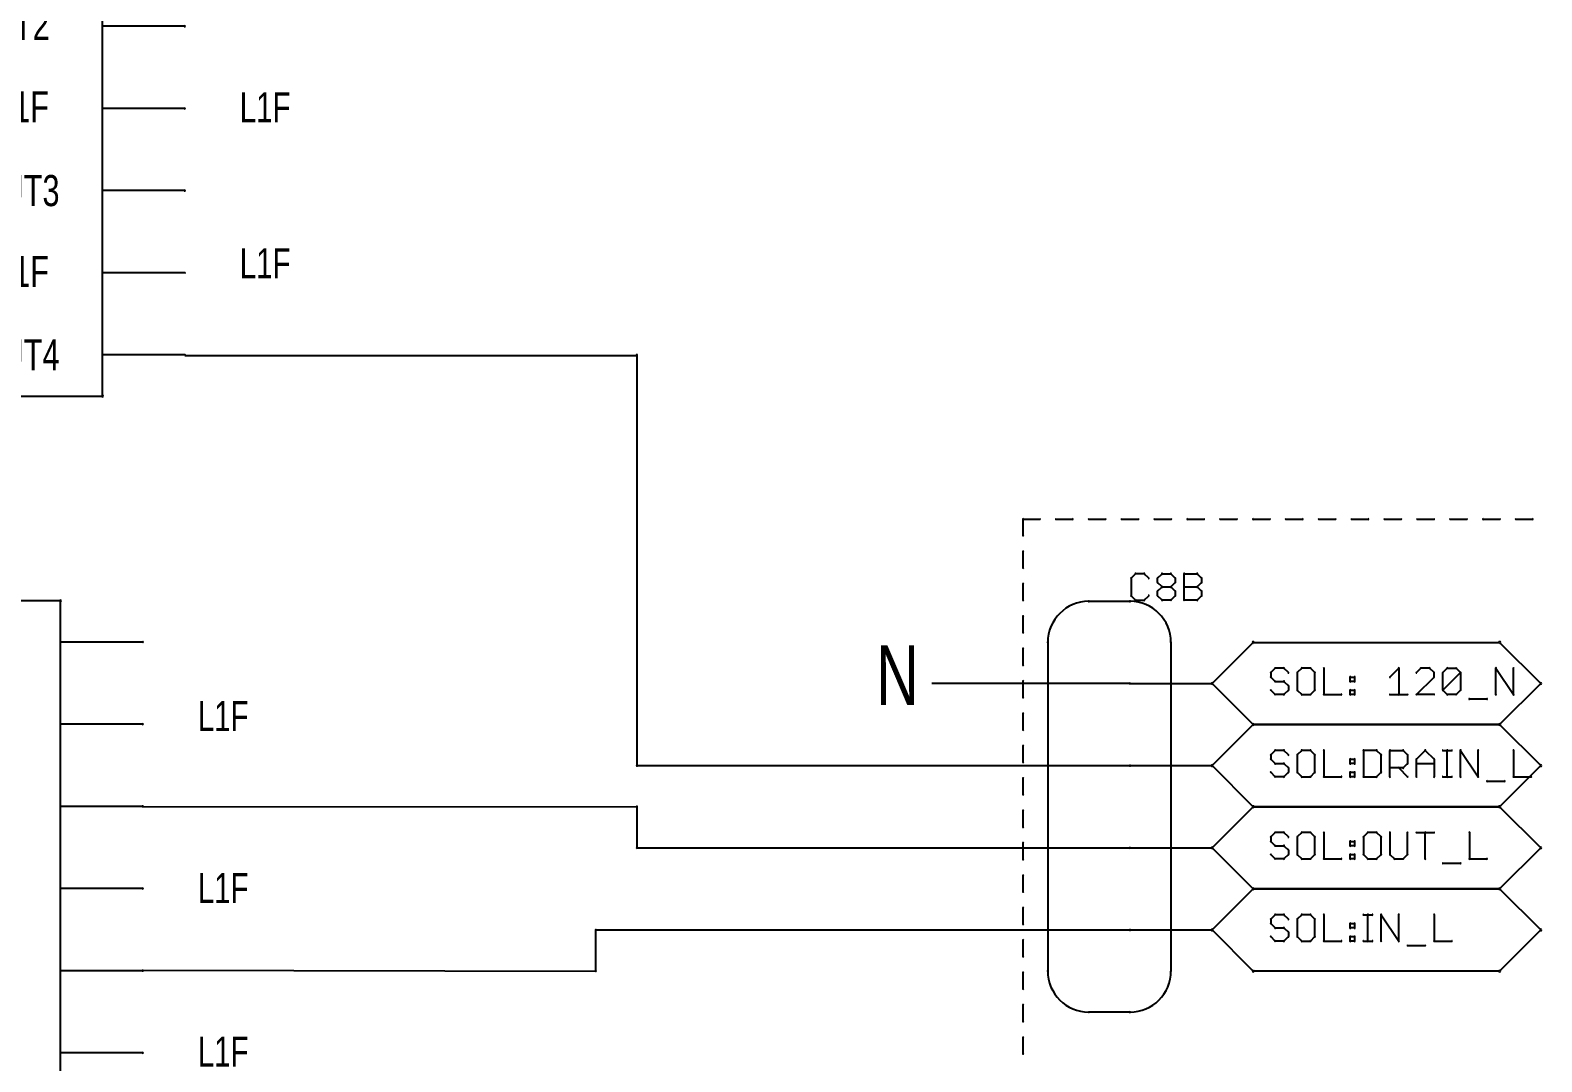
# Paper-space layout 'RLT OUTPUT MODULE' of a CAD drawing. Header units: inches. Extents: x 0.1 to 12.3, y 0.1 to 10.
# Drawn here: x 5.273 to 8.953, y 4.929 to 7.44 of the extents above; entities that cross this region are included whole.
import ezdxf

# ---------------------------------------------------------------- set-up
doc = ezdxf.new("R2010")
doc.units = ezdxf.units.IN
doc.header["$MEASUREMENT"] = 0
for name, color, linetype in [('94', 14, 'Continuous'), ('95', 250, 'Continuous'), ('96', 250, 'Continuous'), ('97', 94, 'Continuous'), ('TEXT', 4, 'Continuous'), ('THIN_NEON_GREEN', 3, 'Continuous'), ('THIN_RED', 1, 'Continuous')]:
    doc.layers.add(name, color=color, linetype=linetype)
doc.styles.add('SLDTEXTSTYLE0', font='TXT', dxfattribs={"width": 0.736842})

# ---------------------------------------------------------------- blocks, each defined once
blk = doc.blocks.new('SW_NOTE_0_65')
at = {"layer": 'TEXT', "color": 0, "insert": (0.1134, 0.0977), "char_height": 0.07576, "attachment_point": 2, "style": 'SLDTEXTSTYLE0'}
blk.add_mtext('VDC', dxfattribs=at)
blk = doc.blocks.new('SW_NOTE_0_66')
at = {"layer": 'TEXT', "color": 0, "insert": (0.0887, 0.094), "char_height": 0.07292, "attachment_point": 2, "style": 'SLDTEXTSTYLE0'}
blk.add_mtext('L1F', dxfattribs=at)
blk = doc.blocks.new('SW_NOTE_0_67')
at = {"layer": 'TEXT', "color": 0, "insert": (0.0773, 0.0977), "char_height": 0.07576, "attachment_point": 2, "style": 'SLDTEXTSTYLE0'}
blk.add_mtext('NC', dxfattribs=at)
blk = doc.blocks.new('SW_NOTE_0_68')
at = {"layer": 'TEXT', "color": 0, "insert": (0.2019, 0.0977), "char_height": 0.07576, "attachment_point": 2, "style": 'SLDTEXTSTYLE0'}
blk.add_mtext('L_OUT4', dxfattribs=at)
blk = doc.blocks.new('SW_NOTE_0_69')
at = {"layer": 'TEXT', "color": 0, "insert": (0.2019, 0.0977), "char_height": 0.07576, "attachment_point": 2, "style": 'SLDTEXTSTYLE0'}
blk.add_mtext('L_OUT3', dxfattribs=at)
blk = doc.blocks.new('SW_NOTE_0_70')
at = {"layer": 'TEXT', "color": 0, "insert": (0.2019, 0.0977), "char_height": 0.07576, "attachment_point": 2, "style": 'SLDTEXTSTYLE0'}
blk.add_mtext('L_OUT2', dxfattribs=at)
blk = doc.blocks.new('SW_NOTE_0_71')
at = {"layer": 'TEXT', "color": 0, "insert": (0.0922, 0.0977), "char_height": 0.07576, "attachment_point": 2, "style": 'SLDTEXTSTYLE0'}
blk.add_mtext('L1F', dxfattribs=at)
blk = doc.blocks.new('SW_NOTE_0_72')
at = {"layer": 'TEXT', "color": 0, "insert": (0.0922, 0.0977), "char_height": 0.07576, "attachment_point": 2, "style": 'SLDTEXTSTYLE0'}
blk.add_mtext('L1F', dxfattribs=at)
blk = doc.blocks.new('SW_NOTE_0_73')
at = {"layer": 'TEXT', "color": 0, "insert": (0.0922, 0.0977), "char_height": 0.07576, "attachment_point": 2, "style": 'SLDTEXTSTYLE0'}
blk.add_mtext('L1F', dxfattribs=at)
blk = doc.blocks.new('SW_NOTE_0_74')
at = {"layer": 'TEXT', "color": 0, "insert": (0.0922, 0.0977), "char_height": 0.07576, "attachment_point": 2, "style": 'SLDTEXTSTYLE0'}
blk.add_mtext('L1F', dxfattribs=at)
blk = doc.blocks.new('SW_NOTE_0_75')
at = {"layer": 'TEXT', "color": 0, "insert": (0.0835, 0.0977), "char_height": 0.07576, "attachment_point": 2, "style": 'SLDTEXTSTYLE0'}
blk.add_mtext('IN4', dxfattribs=at)
blk = doc.blocks.new('SW_NOTE_0_76')
at = {"layer": 'TEXT', "color": 0, "insert": (0.0835, 0.0977), "char_height": 0.07576, "attachment_point": 2, "style": 'SLDTEXTSTYLE0'}
blk.add_mtext('IN3', dxfattribs=at)
blk = doc.blocks.new('SW_NOTE_0_77')
at = {"layer": 'TEXT', "color": 0, "insert": (0.0835, 0.0977), "char_height": 0.07576, "attachment_point": 2, "style": 'SLDTEXTSTYLE0'}
blk.add_mtext('IN2', dxfattribs=at)
blk = doc.blocks.new('SW_NOTE_0_78')
at = {"layer": 'TEXT', "color": 0, "insert": (0.1184, 0.0977), "char_height": 0.07576, "attachment_point": 2, "style": 'SLDTEXTSTYLE0'}
blk.add_mtext('GND', dxfattribs=at)
blk = doc.blocks.new('SW_NOTE_0_79')
at = {"layer": 'TEXT', "color": 0, "insert": (0.1184, 0.0977), "char_height": 0.07576, "attachment_point": 2, "style": 'SLDTEXTSTYLE0'}
blk.add_mtext('GND', dxfattribs=at)
blk = doc.blocks.new('SW_NOTE_0_80')
at = {"layer": 'TEXT', "color": 0, "insert": (0.1184, 0.0977), "char_height": 0.07576, "attachment_point": 2, "style": 'SLDTEXTSTYLE0'}
blk.add_mtext('GND', dxfattribs=at)
blk = doc.blocks.new('SW_NOTE_0_81')
at = {"layer": 'TEXT', "color": 0, "insert": (0.1184, 0.0977), "char_height": 0.07576, "attachment_point": 2, "style": 'SLDTEXTSTYLE0'}
blk.add_mtext('GND', dxfattribs=at)
blk = doc.blocks.new('SW_NOTE_0_82')
at = {"layer": 'TEXT', "color": 0, "insert": (0.0835, 0.0977), "char_height": 0.07576, "attachment_point": 2, "style": 'SLDTEXTSTYLE0'}
blk.add_mtext('IN1', dxfattribs=at)
blk = doc.blocks.new('SW_NOTE_0_83')
at = {"layer": 'TEXT', "color": 0, "insert": (0.2019, 0.0977), "char_height": 0.07576, "attachment_point": 2, "style": 'SLDTEXTSTYLE0'}
blk.add_mtext('L_OUT1', dxfattribs=at)
blk = doc.blocks.new('SW_NOTE_0_84')
at = {"layer": 'TEXT', "color": 0, "insert": (0.0887, 0.094), "char_height": 0.07292, "attachment_point": 2, "style": 'SLDTEXTSTYLE0'}
blk.add_mtext('L1F', dxfattribs=at)
blk = doc.blocks.new('SW_NOTE_0_85')
at = {"layer": 'TEXT', "color": 0, "insert": (0.0887, 0.094), "char_height": 0.07292, "attachment_point": 2, "style": 'SLDTEXTSTYLE0'}
blk.add_mtext('L1F', dxfattribs=at)
blk = doc.blocks.new('SW_NOTE_0_86')
at = {"layer": 'TEXT', "color": 0, "insert": (0.0887, 0.094), "char_height": 0.07292, "attachment_point": 2, "style": 'SLDTEXTSTYLE0'}
blk.add_mtext('L1F', dxfattribs=at)
blk = doc.blocks.new('SW_NOTE_0_87')
at = {"layer": 'TEXT', "color": 0, "insert": (0.0773, 0.0977), "char_height": 0.07576, "attachment_point": 2, "style": 'SLDTEXTSTYLE0'}
blk.add_mtext('-24', dxfattribs=at)
blk = doc.blocks.new('SW_NOTE_0_88')
at = {"layer": 'TEXT', "color": 0, "insert": (0.091, 0.0977), "char_height": 0.07576, "attachment_point": 2, "style": 'SLDTEXTSTYLE0'}
blk.add_mtext('+24', dxfattribs=at)
blk = doc.blocks.new('Block37')
at = {"layer": '94', "lineweight": 25}
for p, q in [((0.2382, 1.7025), (0.4382, 1.7025)), ((1.5382, 1.7025), (1.3382, 1.7025)), ((0.2382, 1.5025), (0.4382, 1.5025)), ((1.5382, 1.5025), (1.3382, 1.5025)), ((0.2382, 1.3025), (0.4382, 1.3025)), ((1.5382, 1.3025), (1.3382, 1.3025)), ((0.2382, 1.1025), (0.4382, 1.1025)), ((1.5382, 1.1025), (1.3382, 1.1025)), ((0.2382, 0.9025), (0.4382, 0.9025)), ((1.5382, 0.9025), (1.3382, 0.9025)), ((0.2382, 0.7025), (0.4382, 0.7025)), ((1.5382, 0.7025), (1.3382, 0.7025)), ((0.2382, 0.5025), (0.4382, 0.5025)), ((1.5382, 0.5025), (1.3382, 0.5025)), ((0.2382, 0.3025), (0.4382, 0.3025)), ((1.5382, 0.3025), (1.3382, 0.3025)), ((0.2382, 0.1025), (0.4382, 0.1025)), ((1.5382, 0.1025), (1.3382, 0.1025))]:
    blk.add_line(p, q, dxfattribs=at)
at = {"layer": '94', "lineweight": 18}
for centre, radius, start, end in [((0.4382, 1.8025), 0.0025, 90, 270), ((0.4382, 1.8025), 0.0025, 0, 180), ((1.3382, 1.8025), 0.0025, 0, 180), ((1.3382, 1.8025), 0.0025, 270, 90), ((0.2382, 1.7025), 0.0015, 90, 270), ((0.4382, 1.7025), 0.0015, 270, 90), ((1.3382, 1.7025), 0.0015, 90, 270), ((1.5382, 1.7025), 0.0015, 270, 90), ((0.2382, 1.5025), 0.0015, 90, 270), ((0.4382, 1.5025), 0.0015, 270, 90), ((1.3382, 1.5025), 0.0015, 90, 270), ((1.5382, 1.5025), 0.0015, 270, 90), ((0.2382, 1.3025), 0.0015, 90, 270), ((0.4382, 1.3025), 0.0015, 270, 90), ((1.3382, 1.3025), 0.0015, 90, 270), ((1.5382, 1.3025), 0.0015, 270, 90), ((0.2382, 1.1025), 0.0015, 90, 270), ((0.4382, 1.1025), 0.0015, 270, 90), ((1.3382, 1.1025), 0.0015, 90, 270), ((1.5382, 1.1025), 0.0015, 270, 90), ((0.2382, 0.9025), 0.0015, 90, 270), ((0.4382, 0.9025), 0.0015, 270, 90), ((1.3382, 0.9025), 0.0015, 90, 270), ((1.5382, 0.9025), 0.0015, 270, 90), ((0.2382, 0.7025), 0.0015, 90, 270), ((0.4382, 0.7025), 0.0015, 270, 90), ((1.3382, 0.7025), 0.0015, 90, 270), ((1.5382, 0.7025), 0.0015, 270, 90), ((0.2382, 0.5025), 0.0015, 90, 270.8517), ((0.4382, 0.5025), 0.0015, 270, 90), ((1.3382, 0.5025), 0.0015, 90, 270), ((1.5382, 0.5025), 0.0015, 270, 90), ((0.2382, 0.3025), 0.0015, 90, 270), ((0.4382, 0.3025), 0.0015, 270, 90), ((1.3382, 0.3025), 0.0015, 90, 270), ((1.5382, 0.3025), 0.0015, 270, 90), ((0.2382, 0.1025), 0.0015, 90, 270), ((0.4382, 0.1025), 0.0015, 270, 90), ((1.3382, 0.1025), 0.0015, 90, 270), ((1.5382, 0.1025), 0.0015, 270, 90), ((0.4382, 0.0025), 0.0025, 90, 270), ((0.4382, 0.0025), 0.0025, 180, 0), ((1.3382, 0.0025), 0.0025, 180, 0), ((1.3382, 0.0025), 0.0025, 270, 90)]:
    blk.add_arc(centre, radius, start, end, dxfattribs=at)
at = {"layer": 'TEXT', "lineweight": 18}
for centre, start, end in [((0.2382, 1.7025), 270, 90), ((0.2382, 1.5025), 270, 90), ((1.5382, 1.5025), 90, 270), ((0.2382, 1.3025), 270, 90), ((1.5382, 1.3025), 90, 270), ((1.5382, 1.1025), 90, 270), ((0.2382, 0.9025), 270, 90), ((1.5382, 0.9025), 90, 270), ((1.5382, 0.7025), 90, 270), ((0.2382, 0.5025), 270.8517, 90), ((1.5382, 0.5025), 90, 270)]:
    blk.add_arc(centre, 0.0015, start, end, dxfattribs=at)
at = {"layer": 'THIN_NEON_GREEN', "lineweight": 25}
for p, q in [((1.3382, 1.8025), (0.4382, 1.8025)), ((0.4382, 1.8025), (0.4382, 0.0025)), ((1.3382, 0.0025), (1.3382, 1.8025)), ((0.4382, 0.0025), (1.3382, 0.0025))]:
    blk.add_line(p, q, dxfattribs=at)
at = {"layer": 'TEXT', "color": 4}
for name, p in [('SW_NOTE_0_88', (0.0062, 1.6504)), ('SW_NOTE_0_65', (0.5003, 1.6384)), ('SW_NOTE_0_67', (1.0663, 1.6334)), ('SW_NOTE_0_87', (0.0159, 1.4631)), ('SW_NOTE_0_81', (0.4942, 1.4631)), ('SW_NOTE_0_74', (1.0511, 1.4631)), ('SW_NOTE_0_86', (1.6453, 1.4646)), ('SW_NOTE_0_82', (0.5307, 1.2462)), ('SW_NOTE_0_83', (0.8666, 1.2462)), ('SW_NOTE_0_80', (0.4942, 1.0445)), ('SW_NOTE_0_73', (1.0511, 1.0445)), ('SW_NOTE_0_85', (1.6453, 1.0459)), ('SW_NOTE_0_77', (0.5307, 0.8469)), ('SW_NOTE_0_70', (0.8666, 0.8469)), ('SW_NOTE_0_79', (0.4942, 0.6465)), ('SW_NOTE_0_72', (1.0511, 0.6465)), ('SW_NOTE_0_84', (1.6453, 0.6479)), ('SW_NOTE_0_76', (0.5307, 0.4428)), ('SW_NOTE_0_69', (0.8905, 0.4428)), ('SW_NOTE_0_78', (0.4942, 0.2459)), ('SW_NOTE_0_71', (1.0511, 0.2459)), ('SW_NOTE_0_66', (1.6453, 0.2682)), ('SW_NOTE_0_75', (0.5307, 0.0431)), ('SW_NOTE_0_68', (0.8905, 0.0431))]:
    blk.add_blockref(name, p, dxfattribs=at)

psp = doc.layouts.new('RLT OUTPUT MODULE')

# ---------------------------------------------------------------- linework, layer by layer
at = {"layer": '94', "lineweight": 25}
for p, q in [((8.15, 5.85), (8.25, 5.95)), ((8.25, 5.95), (8.85, 5.95)), ((8.85, 5.95), (8.95, 5.85)), ((7.95, 5.85), (8.15, 5.85)), ((8.25, 5.75), (8.15, 5.85)), ((8.95, 5.85), (8.85, 5.75)), ((8.15, 5.65), (8.25, 5.75)), ((8.85, 5.75), (8.25, 5.75)), ((8.25, 5.75), (8.85, 5.75)), ((8.85, 5.75), (8.95, 5.65)), ((7.95, 5.65), (8.15, 5.65)), ((8.25, 5.55), (8.15, 5.65)), ((8.95, 5.65), (8.85, 5.55)), ((8.15, 5.45), (8.25, 5.55)), ((8.85, 5.55), (8.25, 5.55)), ((8.25, 5.55), (8.85, 5.55)), ((8.85, 5.55), (8.95, 5.45)), ((7.95, 5.45), (8.15, 5.45)), ((8.25, 5.35), (8.15, 5.45)), ((8.95, 5.45), (8.85, 5.35)), ((8.15, 5.25), (8.25, 5.35)), ((8.85, 5.35), (8.25, 5.35)), ((8.25, 5.35), (8.85, 5.35)), ((8.85, 5.35), (8.95, 5.25)), ((7.95, 5.25), (8.15, 5.25)), ((8.25, 5.15), (8.15, 5.25)), ((8.95, 5.25), (8.85, 5.15)), ((8.85, 5.15), (8.25, 5.15))]:
    psp.add_line(p, q, dxfattribs=at)
at = {"layer": '94', "lineweight": 18}
for centre, radius, start, end in [((8.25, 5.95), 0.0025, 90, 270), ((8.25, 5.95), 0.0025, 315, 135), ((8.85, 5.95), 0.0025, 45, 225), ((8.85, 5.95), 0.0025, 270, 90), ((7.95, 5.85), 0.0015, 90, 270), ((8.15, 5.85), 0.0025, 45, 225), ((8.15, 5.85), 0.0025, 135, 315), ((8.15, 5.85), 0.0015, 270, 90), ((8.95, 5.85), 0.0025, 315, 135), ((8.95, 5.85), 0.0025, 225, 45), ((8.25, 5.75), 0.0025, 90, 270), ((8.25, 5.75), 0.0025, 90, 270), ((8.25, 5.75), 0.0025, 315, 135), ((8.25, 5.75), 0.0025, 225, 45), ((8.85, 5.75), 0.0025, 45, 225), ((8.85, 5.75), 0.0025, 135, 315), ((8.85, 5.75), 0.0025, 270, 90), ((8.85, 5.75), 0.0025, 270, 90), ((7.95, 5.65), 0.0015, 90, 270), ((8.15, 5.65), 0.0025, 45, 225), ((8.15, 5.65), 0.0025, 135, 315), ((8.15, 5.65), 0.0015, 270, 90), ((8.95, 5.65), 0.0025, 315, 135), ((8.95, 5.65), 0.0025, 225, 45), ((8.25, 5.55), 0.0025, 90, 270), ((8.25, 5.55), 0.0025, 90, 270), ((8.25, 5.55), 0.0025, 315, 135), ((8.25, 5.55), 0.0025, 225, 45), ((8.85, 5.55), 0.0025, 45, 225), ((8.85, 5.55), 0.0025, 135, 315), ((8.85, 5.55), 0.0025, 270, 90), ((8.85, 5.55), 0.0025, 270, 90), ((7.95, 5.45), 0.0015, 90, 270), ((8.15, 5.45), 0.0025, 45, 225), ((8.15, 5.45), 0.0025, 135, 315), ((8.15, 5.45), 0.0015, 270, 90), ((8.95, 5.45), 0.0025, 315, 135), ((8.95, 5.45), 0.0025, 225, 45), ((8.25, 5.35), 0.0025, 90, 270), ((8.25, 5.35), 0.0025, 90, 270), ((8.25, 5.35), 0.0025, 315, 135), ((8.25, 5.35), 0.0025, 225, 45), ((8.85, 5.35), 0.0025, 45, 225), ((8.85, 5.35), 0.0025, 135, 315), ((8.85, 5.35), 0.0025, 270, 90), ((8.85, 5.35), 0.0025, 270, 90), ((7.95, 5.25), 0.0015, 90, 270), ((8.15, 5.25), 0.0025, 45, 225), ((8.15, 5.25), 0.0025, 135, 315), ((8.15, 5.25), 0.0015, 270, 90), ((8.95, 5.25), 0.0025, 315, 135), ((8.95, 5.25), 0.0025, 225, 45), ((8.25, 5.15), 0.0025, 90, 270), ((8.25, 5.15), 0.0025, 225, 45), ((8.85, 5.15), 0.0025, 135, 315), ((8.85, 5.15), 0.0025, 270, 90)]:
    psp.add_arc(centre, radius, start, end, dxfattribs=at)
at = {"layer": '95', "lineweight": 25}
for p, q in [((7.9637, 6.1171), (7.953, 6.1064)), ((7.985, 6.1171), (7.9637, 6.1171)), ((7.9957, 6.1064), (7.985, 6.1171)), ((8.0175, 6.1064), (8.0281, 6.1171)), ((8.0281, 6.1171), (8.0495, 6.1171)), ((8.0495, 6.1171), (8.0602, 6.1064)), ((8.0819, 6.053), (8.0819, 6.1171)), ((8.0819, 6.1171), (8.1139, 6.1171)), ((8.1139, 6.1171), (8.1246, 6.1064)), ((7.953, 6.1064), (7.953, 6.0637)), ((8.0175, 6.0957), (8.0175, 6.1064)), ((8.0281, 6.085), (8.0175, 6.0957)), ((8.0175, 6.0744), (8.0281, 6.085)), ((8.0175, 6.0637), (8.0175, 6.0744)), ((8.0281, 6.085), (8.0495, 6.085)), ((8.0602, 6.0957), (8.0495, 6.085)), ((8.0495, 6.085), (8.0602, 6.0744)), ((8.0602, 6.1064), (8.0602, 6.0957)), ((8.0602, 6.0744), (8.0602, 6.0637)), ((8.0819, 6.085), (8.1139, 6.085)), ((8.1246, 6.0957), (8.1139, 6.085)), ((8.1139, 6.085), (8.1246, 6.0744)), ((8.1246, 6.1064), (8.1246, 6.0957)), ((8.1246, 6.0744), (8.1246, 6.0637)), ((7.85, 6.05), (7.95, 6.05)), ((7.953, 6.0637), (7.9637, 6.053)), ((7.9637, 6.053), (7.985, 6.053)), ((7.985, 6.053), (7.9957, 6.0637)), ((8.0281, 6.053), (8.0175, 6.0637)), ((8.0495, 6.053), (8.0281, 6.053)), ((8.0602, 6.0637), (8.0495, 6.053)), ((8.1139, 6.053), (8.0819, 6.053)), ((8.1246, 6.0637), (8.1139, 6.053)), ((7.75, 5.95), (7.75, 5.15)), ((7.95, 5.05), (7.85, 5.05))]:
    psp.add_line(p, q, dxfattribs=at)
at = {"layer": '95', "lineweight": 18}
for centre, start, end in [((7.953, 6.1064), 0, 180), ((7.9637, 6.1171), 90, 270), ((7.9637, 6.1171), 315, 135), ((7.985, 6.1171), 45, 225), ((7.985, 6.1171), 270, 90), ((8.0175, 6.1064), 0, 180), ((8.0281, 6.1171), 90, 270), ((8.0281, 6.1171), 315, 135), ((8.0495, 6.1171), 45, 225), ((8.0495, 6.1171), 270, 90), ((8.0602, 6.1064), 0, 180), ((8.0819, 6.1171), 0, 180), ((8.0819, 6.1171), 90, 270), ((8.1139, 6.1171), 45, 225), ((8.1139, 6.1171), 270, 90), ((8.1246, 6.1064), 0, 180), ((7.953, 6.1064), 135, 315), ((7.9957, 6.1064), 225, 45), ((8.0175, 6.1064), 135, 315), ((8.0175, 6.0957), 45, 225), ((8.0175, 6.0957), 180, 0), ((8.0175, 6.0744), 0, 180), ((8.0175, 6.0744), 135.0135, 315.0135), ((8.0281, 6.085), 90, 270), ((8.0281, 6.085), 315, 135), ((8.0281, 6.085), 225, 45), ((8.0495, 6.085), 45, 225), ((8.0495, 6.085), 135, 315), ((8.0495, 6.085), 270, 90), ((8.0602, 6.0957), 180, 0), ((8.0602, 6.0744), 0, 180), ((8.0602, 6.1064), 225, 45), ((8.0602, 6.0957), 315, 135), ((8.0602, 6.0744), 224.9865, 44.9865), ((8.0819, 6.085), 90, 270), ((8.1139, 6.085), 45, 225), ((8.1139, 6.085), 135, 315), ((8.1139, 6.085), 270, 90), ((8.1246, 6.0957), 180, 0), ((8.1246, 6.0744), 0, 180), ((8.1246, 6.1064), 225, 45), ((8.1246, 6.0957), 315, 135), ((8.1246, 6.0744), 224.9865, 44.9865), ((7.85, 6.05), 90, 270), ((7.85, 6.05), 270, 90), ((7.95, 6.05), 90, 270), ((7.95, 6.05), 270, 90), ((7.953, 6.0637), 44.9865, 224.9865), ((7.953, 6.0637), 180, 0), ((7.9637, 6.053), 90, 270), ((7.9637, 6.053), 225.0135, 45.0135), ((7.985, 6.053), 134.9865, 314.9865), ((7.985, 6.053), 270, 90), ((7.9957, 6.0637), 315.0135, 135.0135), ((8.0175, 6.0637), 44.9865, 224.9865), ((8.0175, 6.0637), 180, 0), ((8.0281, 6.053), 90, 270), ((8.0281, 6.053), 225.0135, 45.0135), ((8.0495, 6.053), 134.9865, 314.9865), ((8.0495, 6.053), 270, 90), ((8.0602, 6.0637), 180, 0), ((8.0602, 6.0637), 315.0135, 135.0135), ((8.0819, 6.053), 90, 270), ((8.0819, 6.053), 180, 0), ((8.1139, 6.053), 134.9865, 314.9865), ((8.1139, 6.053), 270, 90), ((8.1246, 6.0637), 180, 0), ((8.1246, 6.0637), 315.0135, 135.0135), ((7.75, 5.95), 0, 180), ((7.75, 5.95), 180, 0), ((8.05, 5.95), 180, 0), ((7.75, 5.15), 0, 180), ((8.05, 5.15), 0, 180), ((7.75, 5.15), 180, 0), ((7.85, 5.05), 90, 270), ((7.85, 5.05), 270, 90), ((7.95, 5.05), 90, 270), ((7.95, 5.05), 270, 90)]:
    psp.add_arc(centre, 0.0015, start, end, dxfattribs=at)
at = {"layer": '95', "lineweight": 25}
for centre, start, end in [((7.85, 5.95), 90, 180), ((7.95, 5.95), 360, 90), ((7.85, 5.15), 180, 270), ((7.95, 5.15), 270, 0)]:
    psp.add_arc(centre, 0.1, start, end, dxfattribs=at)
at = {"layer": '96', "lineweight": 25}
psp.add_line((8.05, 5.95), (8.05, 5.15), dxfattribs=at)
at = {"layer": '96', "lineweight": 18}
for centre, start, end in [((8.05, 5.95), 0, 180), ((8.05, 5.15), 180, 0)]:
    psp.add_arc(centre, 0.0015, start, end, dxfattribs=at)
at = {"layer": '97', "lineweight": 25}
for p, q in [((7.69, 6.2105), (7.69, 6.25)), ((7.69, 6.25), (7.7306, 6.25)), ((7.77, 6.25), (7.8106, 6.25)), ((7.8499, 6.25), (7.8905, 6.25)), ((7.9299, 6.25), (7.9705, 6.25)), ((8.0099, 6.25), (8.0505, 6.25)), ((8.0898, 6.25), (8.1304, 6.25)), ((8.1698, 6.25), (8.2104, 6.25)), ((8.2498, 6.25), (8.2904, 6.25)), ((8.3297, 6.25), (8.3703, 6.25)), ((8.4097, 6.25), (8.4503, 6.25)), ((8.4897, 6.25), (8.5303, 6.25)), ((8.5697, 6.25), (8.6103, 6.25)), ((8.6496, 6.25), (8.6902, 6.25)), ((8.7296, 6.25), (8.7702, 6.25)), ((8.8096, 6.25), (8.8502, 6.25)), ((8.8895, 6.25), (8.9301, 6.25)), ((7.69, 6.1317), (7.69, 6.1711)), ((7.69, 6.0528), (7.69, 6.0923)), ((7.69, 5.974), (7.69, 6.0134)), ((7.69, 5.8951), (7.69, 5.9346)), ((8.3037, 5.8871), (8.293, 5.8764)), ((8.325, 5.8871), (8.3037, 5.8871)), ((8.3357, 5.8764), (8.325, 5.8871)), ((8.3681, 5.8871), (8.3575, 5.8764)), ((8.3895, 5.8871), (8.3681, 5.8871)), ((8.4002, 5.8764), (8.3895, 5.8871)), ((8.4219, 5.8871), (8.4219, 5.823)), ((8.583, 5.8657), (8.6044, 5.8871)), ((8.6044, 5.8871), (8.6044, 5.823)), ((8.6582, 5.8871), (8.6475, 5.8764)), ((8.6795, 5.8871), (8.6582, 5.8871)), ((8.6902, 5.8764), (8.6795, 5.8871)), ((8.712, 5.8764), (8.7226, 5.8871)), ((8.7226, 5.8871), (8.744, 5.8871)), ((8.744, 5.8871), (8.7547, 5.8764)), ((8.8409, 5.823), (8.8409, 5.8871)), ((8.8409, 5.8871), (8.8836, 5.823)), ((8.8836, 5.823), (8.8836, 5.8871)), ((7.69, 5.8162), (7.69, 5.8557)), ((8.293, 5.8764), (8.293, 5.8657)), ((8.293, 5.8657), (8.3037, 5.855)), ((8.3037, 5.855), (8.325, 5.855)), ((8.325, 5.855), (8.3357, 5.8444)), ((8.3575, 5.8764), (8.3575, 5.8337)), ((8.4002, 5.8337), (8.4002, 5.8764)), ((8.4864, 5.8657), (8.497, 5.8657)), ((8.4864, 5.855), (8.4864, 5.8657)), ((8.497, 5.855), (8.4864, 5.855)), ((8.497, 5.8657), (8.497, 5.855)), ((8.6475, 5.823), (8.6902, 5.8657)), ((8.6902, 5.8657), (8.6902, 5.8764)), ((8.712, 5.8337), (8.712, 5.8764)), ((8.712, 5.8337), (8.7547, 5.8764)), ((8.7547, 5.8764), (8.7547, 5.8337)), ((8.3037, 5.823), (8.293, 5.8337)), ((8.325, 5.823), (8.3037, 5.823)), ((8.3357, 5.8337), (8.325, 5.823)), ((8.3357, 5.8444), (8.3357, 5.8337)), ((8.3575, 5.8337), (8.3681, 5.823)), ((8.3681, 5.823), (8.3895, 5.823)), ((8.3895, 5.823), (8.4002, 5.8337)), ((8.4219, 5.823), (8.4646, 5.823)), ((8.4864, 5.8337), (8.497, 5.8337)), ((8.4864, 5.823), (8.4864, 5.8337)), ((8.497, 5.823), (8.4864, 5.823)), ((8.497, 5.8337), (8.497, 5.823)), ((8.583, 5.823), (8.6258, 5.823)), ((8.6902, 5.823), (8.6475, 5.823)), ((8.7226, 5.823), (8.712, 5.8337)), ((8.744, 5.823), (8.7226, 5.823)), ((8.7547, 5.8337), (8.744, 5.823)), ((7.69, 5.7374), (7.69, 5.7769)), ((8.7764, 5.8123), (8.8191, 5.8123)), ((7.69, 5.6585), (7.69, 5.698)), ((8.3037, 5.6871), (8.293, 5.6764)), ((8.293, 5.6764), (8.293, 5.6657)), ((8.325, 5.6871), (8.3037, 5.6871)), ((8.3357, 5.6764), (8.325, 5.6871)), ((8.3681, 5.6871), (8.3575, 5.6764)), ((8.3575, 5.6764), (8.3575, 5.6337)), ((8.3895, 5.6871), (8.3681, 5.6871)), ((8.4002, 5.6764), (8.3895, 5.6871)), ((8.4002, 5.6337), (8.4002, 5.6764)), ((8.4219, 5.6871), (8.4219, 5.623)), ((8.5186, 5.6871), (8.5186, 5.623)), ((8.5506, 5.6871), (8.5186, 5.6871)), ((8.5613, 5.6764), (8.5506, 5.6871)), ((8.5613, 5.6337), (8.5613, 5.6764)), ((8.583, 5.623), (8.583, 5.6871)), ((8.583, 5.6871), (8.6151, 5.6871)), ((8.6151, 5.6871), (8.6258, 5.6764)), ((8.6258, 5.6764), (8.6258, 5.655)), ((8.6475, 5.6657), (8.6689, 5.6871)), ((8.6689, 5.6871), (8.6902, 5.6657)), ((8.712, 5.6871), (8.7333, 5.6871)), ((8.7226, 5.623), (8.7226, 5.6871)), ((8.7549, 5.623), (8.7549, 5.6871)), ((8.7549, 5.6871), (8.7976, 5.623)), ((8.7976, 5.623), (8.7976, 5.6871)), ((8.8838, 5.6871), (8.8838, 5.623)), ((8.293, 5.6657), (8.3037, 5.655)), ((8.3037, 5.623), (8.293, 5.6337)), ((8.3037, 5.655), (8.325, 5.655)), ((8.325, 5.655), (8.3357, 5.6444)), ((8.3357, 5.6337), (8.325, 5.623)), ((8.3357, 5.6444), (8.3357, 5.6337)), ((8.3575, 5.6337), (8.3681, 5.623)), ((8.3895, 5.623), (8.4002, 5.6337)), ((8.4864, 5.6657), (8.497, 5.6657)), ((8.4864, 5.655), (8.4864, 5.6657)), ((8.497, 5.655), (8.4864, 5.655)), ((8.4864, 5.6337), (8.497, 5.6337)), ((8.4864, 5.623), (8.4864, 5.6337)), ((8.497, 5.6657), (8.497, 5.655)), ((8.497, 5.6337), (8.497, 5.623)), ((8.5506, 5.623), (8.5613, 5.6337)), ((8.6151, 5.6444), (8.583, 5.6444)), ((8.6044, 5.6444), (8.6258, 5.623)), ((8.6258, 5.655), (8.6151, 5.6444)), ((8.6475, 5.623), (8.6475, 5.6657)), ((8.6475, 5.655), (8.6902, 5.655)), ((8.6902, 5.6657), (8.6902, 5.623)), ((7.69, 5.5797), (7.69, 5.6192)), ((8.325, 5.623), (8.3037, 5.623)), ((8.3681, 5.623), (8.3895, 5.623)), ((8.4219, 5.623), (8.4646, 5.623)), ((8.497, 5.623), (8.4864, 5.623)), ((8.5186, 5.623), (8.5506, 5.623)), ((8.712, 5.623), (8.7333, 5.623)), ((8.8194, 5.6123), (8.8621, 5.6123)), ((8.8838, 5.623), (8.9265, 5.623)), ((7.69, 5.5008), (7.69, 5.5403)), ((8.3037, 5.4871), (8.293, 5.4764)), ((8.325, 5.4871), (8.3037, 5.4871)), ((8.3357, 5.4764), (8.325, 5.4871)), ((8.3681, 5.4871), (8.3575, 5.4764)), ((8.3895, 5.4871), (8.3681, 5.4871)), ((8.4002, 5.4764), (8.3895, 5.4871)), ((8.4219, 5.4871), (8.4219, 5.423)), ((8.5293, 5.4871), (8.5186, 5.4764)), ((8.5506, 5.4871), (8.5293, 5.4871)), ((8.5613, 5.4764), (8.5506, 5.4871)), ((8.583, 5.4871), (8.583, 5.4337)), ((8.6258, 5.4337), (8.6258, 5.4871)), ((8.6475, 5.4871), (8.6902, 5.4871)), ((8.6689, 5.423), (8.6689, 5.4871)), ((8.7764, 5.4871), (8.7764, 5.423)), ((7.69, 5.422), (7.69, 5.4615)), ((8.293, 5.4764), (8.293, 5.4657)), ((8.293, 5.4657), (8.3037, 5.455)), ((8.3037, 5.455), (8.325, 5.455)), ((8.325, 5.455), (8.3357, 5.4444)), ((8.3575, 5.4764), (8.3575, 5.4337)), ((8.4002, 5.4337), (8.4002, 5.4764)), ((8.4864, 5.4657), (8.497, 5.4657)), ((8.4864, 5.455), (8.4864, 5.4657)), ((8.497, 5.455), (8.4864, 5.455)), ((8.497, 5.4657), (8.497, 5.455)), ((8.5186, 5.4764), (8.5186, 5.4337)), ((8.5613, 5.4337), (8.5613, 5.4764)), ((8.3037, 5.423), (8.293, 5.4337)), ((8.325, 5.423), (8.3037, 5.423)), ((8.3357, 5.4337), (8.325, 5.423)), ((8.3357, 5.4444), (8.3357, 5.4337)), ((8.3575, 5.4337), (8.3681, 5.423)), ((8.3681, 5.423), (8.3895, 5.423)), ((8.3895, 5.423), (8.4002, 5.4337)), ((8.4219, 5.423), (8.4646, 5.423)), ((8.4864, 5.4337), (8.497, 5.4337)), ((8.4864, 5.423), (8.4864, 5.4337)), ((8.497, 5.423), (8.4864, 5.423)), ((8.497, 5.4337), (8.497, 5.423)), ((8.5186, 5.4337), (8.5293, 5.423)), ((8.5293, 5.423), (8.5506, 5.423)), ((8.5506, 5.423), (8.5613, 5.4337)), ((8.583, 5.4337), (8.5937, 5.423)), ((8.5937, 5.423), (8.6151, 5.423)), ((8.6151, 5.423), (8.6258, 5.4337)), ((8.712, 5.4123), (8.7547, 5.4123)), ((8.7764, 5.423), (8.8191, 5.423)), ((7.69, 5.3431), (7.69, 5.3826)), ((7.69, 5.2643), (7.69, 5.3038)), ((8.3037, 5.2871), (8.293, 5.2764)), ((8.293, 5.2764), (8.293, 5.2657)), ((8.293, 5.2657), (8.3037, 5.255)), ((8.325, 5.2871), (8.3037, 5.2871)), ((8.3357, 5.2764), (8.325, 5.2871)), ((8.3681, 5.2871), (8.3575, 5.2764)), ((8.3575, 5.2764), (8.3575, 5.2337)), ((8.3895, 5.2871), (8.3681, 5.2871)), ((8.4002, 5.2764), (8.3895, 5.2871)), ((8.4002, 5.2337), (8.4002, 5.2764)), ((8.4219, 5.2871), (8.4219, 5.223)), ((8.4864, 5.2657), (8.497, 5.2657)), ((8.4864, 5.255), (8.4864, 5.2657)), ((8.497, 5.2657), (8.497, 5.255)), ((8.5186, 5.2871), (8.5399, 5.2871)), ((8.5293, 5.223), (8.5293, 5.2871)), ((8.5616, 5.223), (8.5616, 5.2871)), ((8.5616, 5.2871), (8.6043, 5.223)), ((8.6043, 5.223), (8.6043, 5.2871)), ((8.6905, 5.2871), (8.6905, 5.223)), ((7.69, 5.1854), (7.69, 5.2249)), ((8.3037, 5.223), (8.293, 5.2337)), ((8.3037, 5.255), (8.325, 5.255)), ((8.325, 5.255), (8.3357, 5.2444)), ((8.3357, 5.2337), (8.325, 5.223)), ((8.3357, 5.2444), (8.3357, 5.2337)), ((8.3575, 5.2337), (8.3681, 5.223)), ((8.3895, 5.223), (8.4002, 5.2337)), ((8.497, 5.255), (8.4864, 5.255)), ((8.4864, 5.2337), (8.497, 5.2337)), ((8.4864, 5.223), (8.4864, 5.2337)), ((8.497, 5.2337), (8.497, 5.223)), ((8.325, 5.223), (8.3037, 5.223)), ((8.3681, 5.223), (8.3895, 5.223)), ((8.4219, 5.223), (8.4646, 5.223)), ((8.497, 5.223), (8.4864, 5.223)), ((8.5186, 5.223), (8.5399, 5.223)), ((8.626, 5.2123), (8.6687, 5.2123)), ((8.6905, 5.223), (8.7332, 5.223)), ((7.69, 5.1066), (7.69, 5.146)), ((7.69, 5.0277), (7.69, 5.0672)), ((7.69, 4.9489), (7.69, 4.9883))]:
    psp.add_line(p, q, dxfattribs=at)
at = {"layer": '97', "lineweight": 18}
for centre, start, end in [((7.69, 6.25), 0, 180), ((7.69, 6.25), 90, 270), ((7.7306, 6.25), 270, 90), ((7.77, 6.25), 90, 270), ((7.8106, 6.25), 270, 90), ((7.8499, 6.25), 90, 270), ((7.8905, 6.25), 270, 90), ((7.9299, 6.25), 90, 270), ((7.9705, 6.25), 270, 90), ((8.0099, 6.25), 90, 270), ((8.0505, 6.25), 270, 90), ((8.0898, 6.25), 90, 270), ((8.1304, 6.25), 270, 90), ((8.1698, 6.25), 90, 270), ((8.2104, 6.25), 270, 90), ((8.2498, 6.25), 90, 270), ((8.2904, 6.25), 270, 90), ((8.3297, 6.25), 90, 270), ((8.3703, 6.25), 270, 90), ((8.4097, 6.25), 90, 270), ((8.4503, 6.25), 270, 90), ((8.4897, 6.25), 90, 270), ((8.5303, 6.25), 270, 90), ((8.5697, 6.25), 90, 270), ((8.6103, 6.25), 270, 90), ((8.6496, 6.25), 90, 270), ((8.6902, 6.25), 270, 90), ((8.7296, 6.25), 90, 270), ((8.7702, 6.25), 270, 90), ((8.8096, 6.25), 90, 270), ((8.8502, 6.25), 270, 90), ((8.8895, 6.25), 90, 270), ((8.9301, 6.25), 270, 90), ((7.69, 6.2105), 180, 0), ((7.69, 6.1711), 0, 180), ((7.69, 6.1317), 180, 0), ((7.69, 6.0923), 0, 180), ((7.69, 6.0528), 180, 0), ((7.69, 6.0134), 0, 180), ((7.69, 5.974), 180, 0), ((7.69, 5.9346), 0, 180), ((7.69, 5.8951), 180, 0), ((8.3037, 5.8871), 90, 270), ((8.3037, 5.8871), 315, 135), ((8.325, 5.8871), 45, 225), ((8.325, 5.8871), 270, 90), ((8.3681, 5.8871), 90, 270), ((8.3681, 5.8871), 315, 135), ((8.3895, 5.8871), 45, 225), ((8.3895, 5.8871), 270, 90), ((8.4219, 5.8871), 0, 180), ((8.6044, 5.8871), 0, 180), ((8.6044, 5.8871), 315.0135, 135.0135), ((8.6582, 5.8871), 90, 270), ((8.6582, 5.8871), 315.0135, 135.0135), ((8.6795, 5.8871), 45, 225), ((8.6795, 5.8871), 270, 90), ((8.7226, 5.8871), 90, 270), ((8.7226, 5.8871), 315.0135, 135.0135), ((8.744, 5.8871), 45, 225), ((8.744, 5.8871), 270, 90), ((8.8409, 5.8871), 0, 180), ((8.8409, 5.8871), 33.6901, 213.6901), ((8.8836, 5.8871), 0, 180), ((7.69, 5.8557), 0, 180), ((8.293, 5.8764), 0, 180), ((8.293, 5.8764), 135, 315), ((8.293, 5.8657), 45, 225), ((8.293, 5.8657), 180, 0), ((8.3037, 5.855), 90, 270), ((8.3037, 5.855), 225, 45), ((8.325, 5.855), 45, 225), ((8.325, 5.855), 270, 90), ((8.3357, 5.8764), 225, 45), ((8.3575, 5.8764), 0, 180), ((8.3575, 5.8764), 135, 315), ((8.4002, 5.8764), 0, 180), ((8.4002, 5.8764), 225, 45), ((8.4864, 5.8657), 90, 270), ((8.4864, 5.8657), 0, 180), ((8.4864, 5.855), 90, 270), ((8.4864, 5.855), 180, 0), ((8.497, 5.8657), 0, 180), ((8.497, 5.855), 180, 0), ((8.497, 5.8657), 270, 90), ((8.497, 5.855), 270, 90), ((8.583, 5.8657), 134.9865, 314.9865), ((8.6475, 5.8764), 134.9865, 314.9865), ((8.6902, 5.8764), 0, 180), ((8.6902, 5.8657), 180, 0), ((8.6902, 5.8764), 225.0135, 45.0135), ((8.6902, 5.8657), 314.9865, 134.9865), ((8.712, 5.8764), 0, 180), ((8.712, 5.8764), 134.9865, 314.9865), ((8.7547, 5.8764), 0, 180), ((8.7547, 5.8764), 314.9865, 134.9865), ((8.7547, 5.8764), 225.0135, 45.0135), ((7.69, 5.8162), 180, 0), ((8.293, 5.8337), 44.9865, 224.9865), ((8.3037, 5.823), 90, 270), ((8.3037, 5.823), 225.0135, 45.0135), ((8.325, 5.823), 134.9865, 314.9865), ((8.325, 5.823), 270, 90), ((8.3357, 5.8444), 0, 180), ((8.3357, 5.8337), 180, 0), ((8.3357, 5.8444), 224.9865, 44.9865), ((8.3357, 5.8337), 315.0135, 135.0135), ((8.3575, 5.8337), 44.9865, 224.9865), ((8.3575, 5.8337), 180, 0), ((8.3681, 5.823), 90, 270), ((8.3681, 5.823), 225.0135, 45.0135), ((8.3895, 5.823), 134.9865, 314.9865), ((8.3895, 5.823), 270, 90), ((8.4002, 5.8337), 180, 0), ((8.4002, 5.8337), 315.0135, 135.0135), ((8.4219, 5.823), 90, 270), ((8.4219, 5.823), 180, 0), ((8.4646, 5.823), 270, 90), ((8.4864, 5.8337), 90, 270), ((8.4864, 5.8337), 0, 180), ((8.4864, 5.823), 90, 270), ((8.4864, 5.823), 180, 0), ((8.497, 5.8337), 0, 180), ((8.497, 5.823), 180, 0), ((8.497, 5.8337), 270, 90), ((8.497, 5.823), 270, 90), ((8.583, 5.823), 90, 270), ((8.6044, 5.823), 180, 0), ((8.6258, 5.823), 270, 90), ((8.6475, 5.823), 90, 270), ((8.6475, 5.823), 134.9865, 314.9865), ((8.6902, 5.823), 270, 90), ((8.712, 5.8337), 45, 225), ((8.712, 5.8337), 135, 315), ((8.712, 5.8337), 180, 0), ((8.7226, 5.823), 90, 270), ((8.7226, 5.823), 225, 45), ((8.744, 5.823), 134.9865, 314.9865), ((8.744, 5.823), 270, 90), ((8.7547, 5.8337), 180, 0), ((8.7547, 5.8337), 315, 135), ((8.7764, 5.8123), 90, 270), ((8.8191, 5.8123), 270, 90), ((8.8409, 5.823), 180, 0), ((8.8836, 5.823), 180, 0), ((8.8836, 5.823), 213.6901, 33.6901), ((7.69, 5.7769), 0, 180), ((7.69, 5.7374), 180, 0), ((7.69, 5.698), 0, 180), ((8.293, 5.6764), 0, 180), ((8.293, 5.6764), 135, 315), ((8.293, 5.6657), 45, 225), ((8.3037, 5.6871), 90, 270), ((8.3037, 5.6871), 315, 135), ((8.325, 5.6871), 45, 225), ((8.325, 5.6871), 270, 90), ((8.3357, 5.6764), 225, 45), ((8.3575, 5.6764), 0, 180), ((8.3575, 5.6764), 135, 315), ((8.3681, 5.6871), 90, 270), ((8.3681, 5.6871), 315, 135), ((8.3895, 5.6871), 45, 225), ((8.3895, 5.6871), 270, 90), ((8.4002, 5.6764), 0, 180), ((8.4002, 5.6764), 225, 45), ((8.4219, 5.6871), 0, 180), ((8.4864, 5.6657), 90, 270), ((8.4864, 5.6657), 0, 180), ((8.497, 5.6657), 0, 180), ((8.497, 5.6657), 270, 90), ((8.5186, 5.6871), 0, 180), ((8.5186, 5.6871), 90, 270), ((8.5506, 5.6871), 45, 225), ((8.5506, 5.6871), 270, 90), ((8.5613, 5.6764), 0, 180), ((8.5613, 5.6764), 225.0135, 45.0135), ((8.583, 5.6871), 0, 180), ((8.583, 5.6871), 90, 270), ((8.6151, 5.6871), 45, 225), ((8.6151, 5.6871), 270, 90), ((8.6258, 5.6764), 0, 180), ((8.6258, 5.6764), 225.0135, 45.0135), ((8.6475, 5.6657), 0, 180), ((8.6475, 5.6657), 134.9865, 314.9865), ((8.6689, 5.6871), 45, 225), ((8.6689, 5.6871), 315, 135), ((8.6902, 5.6657), 0, 180), ((8.6902, 5.6657), 225.0135, 45.0135), ((8.712, 5.6871), 90, 270), ((8.7226, 5.6871), 0, 180), ((8.7333, 5.6871), 270, 90), ((8.7549, 5.6871), 0, 180), ((8.7549, 5.6871), 33.6901, 213.6901), ((8.7976, 5.6871), 0, 180), ((8.8838, 5.6871), 0, 180), ((7.69, 5.6585), 180, 0), ((8.293, 5.6657), 180, 0), ((8.293, 5.6337), 44.9865, 224.9865), ((8.3037, 5.655), 90, 270), ((8.3037, 5.655), 225, 45), ((8.325, 5.655), 45, 225), ((8.325, 5.655), 270, 90), ((8.3357, 5.6444), 0, 180), ((8.3357, 5.6337), 180, 0), ((8.3357, 5.6444), 224.9865, 44.9865), ((8.3357, 5.6337), 315.0135, 135.0135), ((8.3575, 5.6337), 44.9865, 224.9865), ((8.3575, 5.6337), 180, 0), ((8.4002, 5.6337), 180, 0), ((8.4002, 5.6337), 315.0135, 135.0135), ((8.4864, 5.655), 90, 270), ((8.4864, 5.655), 180, 0), ((8.4864, 5.6337), 90, 270), ((8.4864, 5.6337), 0, 180), ((8.497, 5.655), 180, 0), ((8.497, 5.6337), 0, 180), ((8.497, 5.655), 270, 90), ((8.497, 5.6337), 270, 90), ((8.5613, 5.6337), 180, 0), ((8.5613, 5.6337), 315, 135), ((8.583, 5.6444), 90, 270), ((8.6044, 5.6444), 44.9865, 224.9865), ((8.6151, 5.6444), 135, 315), ((8.6151, 5.6444), 270, 90), ((8.6258, 5.655), 180, 0), ((8.6258, 5.655), 315, 135), ((8.6475, 5.655), 90, 270), ((8.6902, 5.655), 270, 90), ((7.69, 5.6192), 0, 180), ((8.3037, 5.623), 90, 270), ((8.3037, 5.623), 225.0135, 45.0135), ((8.325, 5.623), 134.9865, 314.9865), ((8.325, 5.623), 270, 90), ((8.3681, 5.623), 90, 270), ((8.3681, 5.623), 225.0135, 45.0135), ((8.3895, 5.623), 134.9865, 314.9865), ((8.3895, 5.623), 270, 90), ((8.4219, 5.623), 90, 270), ((8.4219, 5.623), 180, 0), ((8.4646, 5.623), 270, 90), ((8.4864, 5.623), 90, 270), ((8.4864, 5.623), 180, 0), ((8.497, 5.623), 180, 0), ((8.497, 5.623), 270, 90), ((8.5186, 5.623), 90, 270), ((8.5186, 5.623), 180, 0), ((8.5506, 5.623), 134.9865, 314.9865), ((8.5506, 5.623), 270, 90), ((8.583, 5.623), 180, 0), ((8.6258, 5.623), 225.0135, 45.0135), ((8.6475, 5.623), 180, 0), ((8.6902, 5.623), 180, 0), ((8.712, 5.623), 90, 270), ((8.7226, 5.623), 180, 0), ((8.7333, 5.623), 270, 90), ((8.7549, 5.623), 180, 0), ((8.7976, 5.623), 180, 0), ((8.7976, 5.623), 213.6901, 33.6901), ((8.8194, 5.6123), 90, 270), ((8.8621, 5.6123), 270, 90), ((8.8838, 5.623), 90, 270), ((8.8838, 5.623), 180, 0), ((8.9265, 5.623), 270, 90), ((7.69, 5.5797), 180, 0), ((7.69, 5.5403), 0, 180), ((7.69, 5.5008), 180, 0), ((8.3037, 5.4871), 90, 270), ((8.3037, 5.4871), 315, 135), ((8.325, 5.4871), 45, 225), ((8.325, 5.4871), 270, 90), ((8.3681, 5.4871), 90, 270), ((8.3681, 5.4871), 315, 135), ((8.3895, 5.4871), 45, 225), ((8.3895, 5.4871), 270, 90), ((8.4219, 5.4871), 0, 180), ((8.5293, 5.4871), 90, 270), ((8.5293, 5.4871), 315.0135, 135.0135), ((8.5506, 5.4871), 45, 225), ((8.5506, 5.4871), 270, 90), ((8.583, 5.4871), 0, 180), ((8.6258, 5.4871), 0, 180), ((8.6475, 5.4871), 90, 270), ((8.6689, 5.4871), 0, 180), ((8.6902, 5.4871), 270, 90), ((8.7764, 5.4871), 0, 180), ((7.69, 5.4615), 0, 180), ((8.293, 5.4764), 0, 180), ((8.293, 5.4764), 135, 315), ((8.293, 5.4657), 45, 225), ((8.293, 5.4657), 180, 0), ((8.3037, 5.455), 90, 270), ((8.3037, 5.455), 225, 45), ((8.325, 5.455), 45, 225), ((8.325, 5.455), 270, 90), ((8.3357, 5.4444), 0, 180), ((8.3357, 5.4764), 225, 45), ((8.3357, 5.4444), 224.9865, 44.9865), ((8.3575, 5.4764), 0, 180), ((8.3575, 5.4764), 135, 315), ((8.4002, 5.4764), 0, 180), ((8.4002, 5.4764), 225, 45), ((8.4864, 5.4657), 90, 270), ((8.4864, 5.4657), 0, 180), ((8.4864, 5.455), 90, 270), ((8.4864, 5.455), 180, 0), ((8.497, 5.4657), 0, 180), ((8.497, 5.455), 180, 0), ((8.497, 5.4657), 270, 90), ((8.497, 5.455), 270, 90), ((8.5186, 5.4764), 0, 180), ((8.5186, 5.4764), 134.9865, 314.9865), ((8.5613, 5.4764), 0, 180), ((8.5613, 5.4764), 225.0135, 45.0135), ((7.69, 5.422), 180, 0), ((8.293, 5.4337), 44.9865, 224.9865), ((8.3037, 5.423), 90, 270), ((8.3037, 5.423), 225.0135, 45.0135), ((8.325, 5.423), 134.9865, 314.9865), ((8.325, 5.423), 270, 90), ((8.3357, 5.4337), 180, 0), ((8.3357, 5.4337), 315.0135, 135.0135), ((8.3575, 5.4337), 44.9865, 224.9865), ((8.3575, 5.4337), 180, 0), ((8.3681, 5.423), 90, 270), ((8.3681, 5.423), 225.0135, 45.0135), ((8.3895, 5.423), 134.9865, 314.9865), ((8.3895, 5.423), 270, 90), ((8.4002, 5.4337), 180, 0), ((8.4002, 5.4337), 315.0135, 135.0135), ((8.4219, 5.423), 90, 270), ((8.4219, 5.423), 180, 0), ((8.4646, 5.423), 270, 90), ((8.4864, 5.4337), 90, 270), ((8.4864, 5.4337), 0, 180), ((8.4864, 5.423), 90, 270), ((8.4864, 5.423), 180, 0), ((8.497, 5.4337), 0, 180), ((8.497, 5.423), 180, 0), ((8.497, 5.4337), 270, 90), ((8.497, 5.423), 270, 90), ((8.5186, 5.4337), 45, 225), ((8.5186, 5.4337), 180, 0), ((8.5293, 5.423), 90, 270), ((8.5293, 5.423), 225, 45), ((8.5506, 5.423), 134.9865, 314.9865), ((8.5506, 5.423), 270, 90), ((8.5613, 5.4337), 180, 0), ((8.5613, 5.4337), 315, 135), ((8.583, 5.4337), 45, 225), ((8.583, 5.4337), 180, 0), ((8.5937, 5.423), 90, 270), ((8.5937, 5.423), 225, 45), ((8.6151, 5.423), 134.9865, 314.9865), ((8.6151, 5.423), 270, 90), ((8.6258, 5.4337), 180, 0), ((8.6258, 5.4337), 315, 135), ((8.6689, 5.423), 180, 0), ((8.712, 5.4123), 90, 270), ((8.7547, 5.4123), 270, 90), ((8.7764, 5.423), 90, 270), ((8.7764, 5.423), 180, 0), ((8.8191, 5.423), 270, 90), ((7.69, 5.3826), 0, 180), ((7.69, 5.3431), 180, 0), ((7.69, 5.3038), 0, 180), ((7.69, 5.2643), 180, 0), ((8.293, 5.2764), 0, 180), ((8.293, 5.2764), 135, 315), ((8.293, 5.2657), 45, 225), ((8.293, 5.2657), 180, 0), ((8.3037, 5.2871), 90, 270), ((8.3037, 5.2871), 315, 135), ((8.325, 5.2871), 45, 225), ((8.325, 5.2871), 270, 90), ((8.3357, 5.2764), 225, 45), ((8.3575, 5.2764), 0, 180), ((8.3575, 5.2764), 135, 315), ((8.3681, 5.2871), 90, 270), ((8.3681, 5.2871), 315, 135), ((8.3895, 5.2871), 45, 225), ((8.3895, 5.2871), 270, 90), ((8.4002, 5.2764), 0, 180), ((8.4002, 5.2764), 225, 45), ((8.4219, 5.2871), 0, 180), ((8.4864, 5.2657), 90, 270), ((8.4864, 5.2657), 0, 180), ((8.497, 5.2657), 0, 180), ((8.497, 5.2657), 270, 90), ((8.5186, 5.2871), 90, 270), ((8.5293, 5.2871), 0, 180), ((8.5399, 5.2871), 270, 90), ((8.5616, 5.2871), 0, 180), ((8.5616, 5.2871), 33.6901, 213.6901), ((8.6043, 5.2871), 0, 180), ((8.6905, 5.2871), 0, 180), ((7.69, 5.2249), 0, 180), ((8.293, 5.2337), 44.9865, 224.9865), ((8.3037, 5.255), 90, 270), ((8.3037, 5.255), 225, 45), ((8.325, 5.255), 45, 225), ((8.325, 5.255), 270, 90), ((8.3357, 5.2444), 0, 180), ((8.3357, 5.2337), 180, 0), ((8.3357, 5.2444), 224.9865, 44.9865), ((8.3357, 5.2337), 315.0135, 135.0135), ((8.3575, 5.2337), 44.9865, 224.9865), ((8.3575, 5.2337), 180, 0), ((8.4002, 5.2337), 180, 0), ((8.4002, 5.2337), 315.0135, 135.0135), ((8.4864, 5.255), 90, 270), ((8.4864, 5.255), 180, 0), ((8.4864, 5.2337), 90, 270), ((8.4864, 5.2337), 0, 180), ((8.497, 5.255), 180, 0), ((8.497, 5.2337), 0, 180), ((8.497, 5.255), 270, 90), ((8.497, 5.2337), 270, 90), ((8.3037, 5.223), 90, 270), ((8.3037, 5.223), 225.0135, 45.0135), ((8.325, 5.223), 134.9865, 314.9865), ((8.325, 5.223), 270, 90), ((8.3681, 5.223), 90, 270), ((8.3681, 5.223), 225.0135, 45.0135), ((8.3895, 5.223), 134.9865, 314.9865), ((8.3895, 5.223), 270, 90), ((8.4219, 5.223), 90, 270), ((8.4219, 5.223), 180, 0), ((8.4646, 5.223), 270, 90), ((8.4864, 5.223), 90, 270), ((8.4864, 5.223), 180, 0), ((8.497, 5.223), 180, 0), ((8.497, 5.223), 270, 90), ((8.5186, 5.223), 90, 270), ((8.5293, 5.223), 180, 0), ((8.5399, 5.223), 270, 90), ((8.5616, 5.223), 180, 0), ((8.6043, 5.223), 180, 0), ((8.6043, 5.223), 213.6795, 33.6795), ((8.626, 5.2123), 90, 270), ((8.6687, 5.2123), 270, 90), ((8.6905, 5.223), 90, 270), ((8.6905, 5.223), 180, 0), ((8.7332, 5.223), 270, 90), ((7.69, 5.1854), 180, 0), ((7.69, 5.146), 0, 180), ((7.69, 5.1066), 180, 0), ((7.69, 5.0672), 0, 180), ((7.69, 5.0277), 180, 0), ((7.69, 4.9883), 0, 180), ((7.69, 4.9489), 180, 0)]:
    psp.add_arc(centre, 0.0015, start, end, dxfattribs=at)
at = {"layer": 'TEXT', "lineweight": 18}
for centre, start, end in [((6.75, 6.65), 0, 180), ((6.75, 6.65), 270, 90), ((7.95, 5.85), 270, 90), ((6.75, 5.65), 90, 270), ((6.75, 5.65), 180, 0), ((7.95, 5.65), 270, 90), ((6.75, 5.55), 0, 180), ((6.75, 5.55), 270, 90), ((6.75, 5.45), 90, 270), ((6.75, 5.45), 180, 0), ((7.95, 5.45), 270, 90), ((6.65, 5.25), 90, 270), ((6.65, 5.25), 0, 180), ((7.95, 5.25), 270, 90), ((6.65, 5.15), 270, 90), ((6.65, 5.15), 180, 0)]:
    psp.add_arc(centre, 0.0015, start, end, dxfattribs=at)
at = {"layer": 'THIN_RED'}
for p, q in [((5.6493, 6.6482), (6.75, 6.6485)), ((6.75, 6.6485), (6.75, 5.65)), ((7.95, 5.85), (7.4679, 5.85)), ((6.75, 5.65), (7.95, 5.65)), ((5.5471, 5.5509), (6.75, 5.55)), ((6.75, 5.55), (6.75, 5.45)), ((6.75, 5.45), (7.95, 5.45)), ((6.65, 5.15), (6.65, 5.25)), ((6.6515, 5.25), (7.95, 5.25)), ((5.5471, 5.1524), (6.65, 5.15))]:
    psp.add_line(p, q, dxfattribs=at)

# ---------------------------------------------------------------- block references
for p in [(4.1111, 6.5472), (4.0089, 4.2484)]:
    psp.add_blockref('Block37', p, dxfattribs=at)

# ---------------------------------------------------------------- texts
at = {"layer": 'TEXT', "insert": (7.3842, 5.943), "char_height": 0.1458, "attachment_point": 2, "style": 'SLDTEXTSTYLE0'}
psp.add_mtext('N', dxfattribs=at)

doc.saveas('drawing.dxf')
